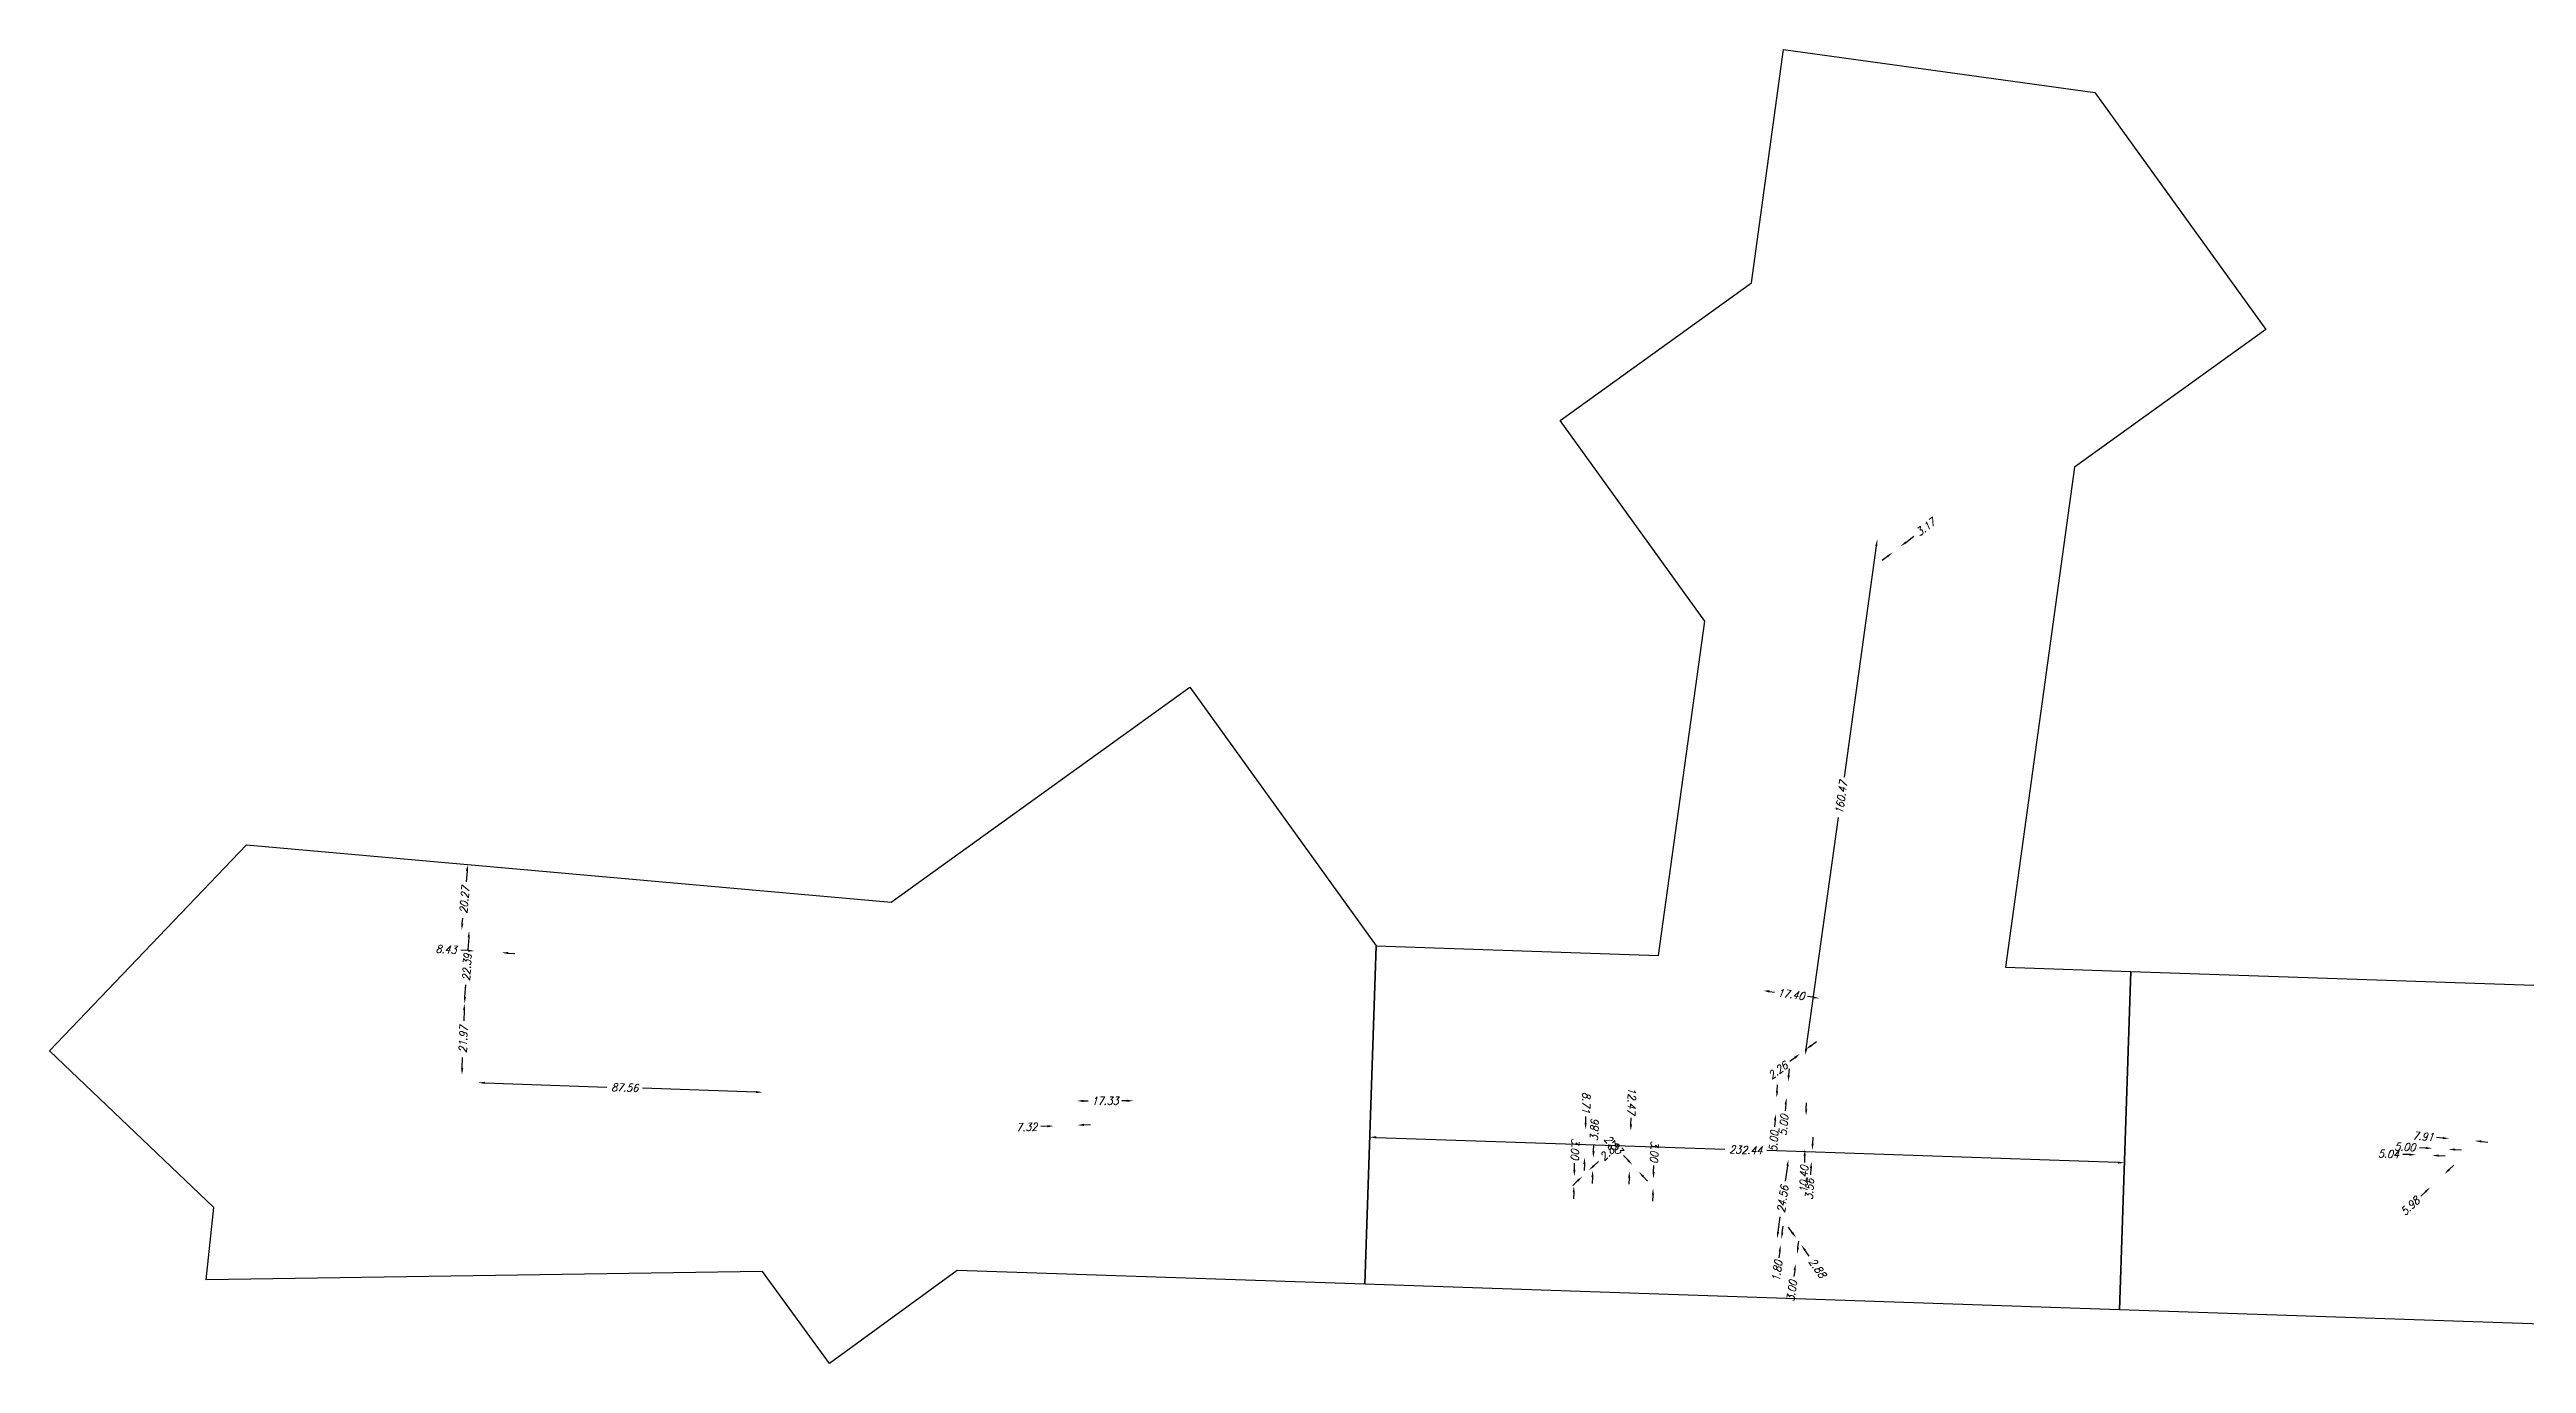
# Model space of a CAD drawing. Header units: feet. Extents: x 2209 to 2699904, y 6315 to 264949.
# Drawn here: x 2697510 to 2698272, y 264544 to 264949 of the extents above; entities that cross this region are included whole.
import ezdxf

# ---------------------------------------------------------------- set-up
doc = ezdxf.new("R2010")
doc.units = ezdxf.units.FT
doc.header["$MEASUREMENT"] = 0
doc.layers.add('WM-DESIGN-LF-CALCS', color=6, linetype='Continuous', plot=False)
doc.styles.add('Standard_0.9_Slanted', font='romans.shx', dxfattribs={"width": 0.9, "oblique": 15})
doc.dimstyles.new('DIM_0.12', dxfattribs={"dimtxt": 0.12, "dimasz": 0.1, "dimexe": 0.02, "dimexo": 0.02, "dimgap": 0.05, "dimtad": 0, "dimdec": 0, "dimlfac": 12, "dimzin": 1, "dimdsep": 46, "dimlunit": 4, "dimtxsty": 'Standard_0.9_Slanted', "dimcen": 0.03, "dimse1": 1, "dimse2": 1, "dimaunit": 1, "dimadec": 3, "dimazin": 0, "dimtfac": 1, "dimtdec": 0, "dimtofl": 0, "dimtmove": 0, "dimatfit": 0, "dimfxl": 1, "dimtolj": 1, "dimtzin": 0, "dimlwd": -1, "dimarcsym": 0})

# ---------------------------------------------------------------- blocks, each defined once
blk = doc.blocks.new('*D270')
at = {"layer": 'Defpoints', "color": 0, "transparency": 16777216}
for p in [(2698248.39, 264611.4), (2698248.56, 264613.43), (2698256.26, 264610.71)]:
    blk.add_point(p, dxfattribs=at)
at = {"layer": 'WM-DESIGN-LF-CALCS', "color": 0, "transparency": 16777216}
for p, q in [((2698246.57, 264613.6), (2698244.58, 264613.77)), ((2698258.43, 264612.56), (2698260.43, 264612.38))]:
    blk.add_line(p, q, dxfattribs=at)
for points in [[(2698246.6, 264613.93), (2698246.54, 264613.27), (2698248.56, 264613.43)], [(2698258.46, 264612.89), (2698258.4, 264612.23), (2698256.44, 264612.73)]]:
    blk.add_solid(points, dxfattribs=at)
at = {"layer": 'WM-DESIGN-LF-CALCS', "color": 0, "transparency": 16777216, "insert": (2698240.5, 264614.13), "char_height": 2.4, "attachment_point": 5, "rotation": 354.98206, "style": 'Standard_0.9_Slanted'}
blk.add_mtext('\\A1;7.91', dxfattribs=at)
blk = doc.blocks.new('*D271')
at = {"layer": 'Defpoints', "color": 0, "transparency": 16777216}
for p in [(2698243.39, 264611.66), (2698248.39, 264611.4), (2698243.33, 264610.42)]:
    blk.add_point(p, dxfattribs=at)
at = {"layer": 'WM-DESIGN-LF-CALCS', "color": 0, "transparency": 16777216}
for p, q in [((2698241.33, 264610.52), (2698239.33, 264610.63)), ((2698250.32, 264610.05), (2698252.31, 264609.94))]:
    blk.add_line(p, q, dxfattribs=at)
for points in [[(2698241.35, 264610.86), (2698241.31, 264610.19), (2698243.33, 264610.42)], [(2698250.34, 264610.38), (2698250.3, 264609.72), (2698248.32, 264610.15)]]:
    blk.add_solid(points, dxfattribs=at)
at = {"layer": 'WM-DESIGN-LF-CALCS', "color": 0, "transparency": 16777216, "insert": (2698234.9, 264610.86), "char_height": 2.4, "attachment_point": 5, "rotation": 356.98206, "style": 'Standard_0.9_Slanted'}
blk.add_mtext('\\A1;5.00', dxfattribs=at)
blk = doc.blocks.new('*D272')
at = {"layer": 'Defpoints', "color": 0, "transparency": 16777216}
for p in [(2698238.35, 264611.84), (2698243.39, 264611.66), (2698238.23, 264608.44)]:
    blk.add_point(p, dxfattribs=at)
at = {"layer": 'WM-DESIGN-LF-CALCS', "color": 0, "transparency": 16777216}
for p, q in [((2698236.23, 264608.51), (2698234.23, 264608.58)), ((2698245.27, 264608.19), (2698247.27, 264608.12))]:
    blk.add_line(p, q, dxfattribs=at)
for points in [[(2698236.25, 264608.84), (2698236.22, 264608.17), (2698238.23, 264608.44)], [(2698245.28, 264608.52), (2698245.26, 264607.86), (2698243.27, 264608.26)]]:
    blk.add_solid(points, dxfattribs=at)
at = {"layer": 'WM-DESIGN-LF-CALCS', "color": 0, "transparency": 16777216, "insert": (2698229.85, 264608.73), "char_height": 2.4, "attachment_point": 5, "rotation": 357.98206, "style": 'Standard_0.9_Slanted'}
blk.add_mtext('\\A1;5.04', dxfattribs=at)
blk = doc.blocks.new('*D273')
at = {"layer": 'Defpoints', "color": 0, "transparency": 16777216}
for p in [(2698238.35, 264611.84), (2698233.98, 264607.76), (2698242.67, 264598.44)]:
    blk.add_point(p, dxfattribs=at)
at = {"layer": 'WM-DESIGN-LF-CALCS', "color": 0, "transparency": 16777216}
for p, q in [((2698248.51, 264603.87), (2698249.97, 264605.24)), ((2698241.21, 264597.07), (2698239.75, 264595.71))]:
    blk.add_line(p, q, dxfattribs=at)
for points in [[(2698248.28, 264604.12), (2698248.74, 264603.63), (2698247.05, 264602.51)], [(2698240.98, 264597.32), (2698241.44, 264596.83), (2698242.67, 264598.44)]]:
    blk.add_solid(points, dxfattribs=at)
at = {"layer": 'WM-DESIGN-LF-CALCS', "color": 0, "transparency": 16777216, "insert": (2698236.49, 264592.67), "char_height": 2.4, "attachment_point": 5, "rotation": 42.98206, "style": 'Standard_0.9_Slanted'}
blk.add_mtext('\\A1;5.98', dxfattribs=at)
blk = doc.blocks.new('*D275')
at = {"layer": 'Defpoints', "color": 0, "transparency": 16777216}
for p in [(2698054.55, 264656.67), (2698036.84, 264655.54), (2698054.08, 264653.2)]:
    blk.add_point(p, dxfattribs=at)
at = {"layer": 'WM-DESIGN-LF-CALCS', "color": 0, "transparency": 16777216}
for p, q in [((2698039.3, 264658.74), (2698040.86, 264658.53)), ((2698052.57, 264656.94), (2698051, 264657.15))]:
    blk.add_line(p, q, dxfattribs=at)
for points in [[(2698039.34, 264659.07), (2698039.25, 264658.41), (2698037.31, 264659.01)], [(2698052.62, 264657.27), (2698052.53, 264656.61), (2698054.55, 264656.67)]]:
    blk.add_solid(points, dxfattribs=at)
at = {"layer": 'WM-DESIGN-LF-CALCS', "color": 0, "transparency": 16777216, "insert": (2698045.93, 264657.84), "char_height": 2.4, "attachment_point": 5, "rotation": 352.24965, "style": 'Standard_0.9_Slanted'}
blk.add_mtext('\\A1;17.40', dxfattribs=at)
blk = doc.blocks.new('*D276')
at = {"layer": 'Defpoints', "color": 0, "transparency": 16777216}
for p in [(2698048.69, 264639.55), (2698050.26, 264637.44), (2698052.07, 264638.8)]:
    blk.add_point(p, dxfattribs=at)
at = {"layer": 'WM-DESIGN-LF-CALCS', "color": 0, "transparency": 16777216}
for p, q in [((2698052.1, 264642.1), (2698053.7, 264643.3)), ((2698047.09, 264638.35), (2698045.49, 264637.15))]:
    blk.add_line(p, q, dxfattribs=at)
for points in [[(2698051.9, 264642.37), (2698052.3, 264641.83), (2698050.5, 264640.9)], [(2698046.89, 264638.62), (2698047.29, 264638.08), (2698048.69, 264639.55)]]:
    blk.add_solid(points, dxfattribs=at)
at = {"layer": 'WM-DESIGN-LF-CALCS', "color": 0, "transparency": 16777216, "insert": (2698041.87, 264634.45), "char_height": 2.4, "attachment_point": 5, "rotation": 36.7936, "style": 'Standard_0.9_Slanted'}
blk.add_mtext('\\A1;2.26', dxfattribs=at)
blk = doc.blocks.new('*D278')
at = {"layer": 'Defpoints', "color": 0, "transparency": 16777216}
for p in [(2698044.49, 264625.99), (2698049.28, 264630.51), (2698048.77, 264625.54)]:
    blk.add_point(p, dxfattribs=at)
at = {"layer": 'WM-DESIGN-LF-CALCS', "color": 0, "transparency": 16777216}
for p, q in [((2698045.21, 264632.95), (2698045.42, 264634.94)), ((2698044.28, 264624), (2698044.07, 264622.01))]:
    blk.add_line(p, q, dxfattribs=at)
for points in [[(2698043.95, 264624.03), (2698044.61, 264623.96), (2698044.49, 264625.99)], [(2698044.88, 264632.98), (2698045.54, 264632.91), (2698045, 264630.96)]]:
    blk.add_solid(points, dxfattribs=at)
at = {"layer": 'WM-DESIGN-LF-CALCS', "color": 0, "transparency": 16777216, "insert": (2698043.61, 264617.59), "char_height": 2.4, "attachment_point": 5, "rotation": 84.06482, "style": 'Standard_0.9_Slanted'}
blk.add_mtext('\\A1;5.00', dxfattribs=at)
blk = doc.blocks.new('*D279')
at = {"layer": 'Defpoints', "color": 0, "transparency": 16777216}
for p in [(2698041.15, 264621.05), (2698048.42, 264620.55), (2698048.77, 264625.54)]:
    blk.add_point(p, dxfattribs=at)
at = {"layer": 'WM-DESIGN-LF-CALCS', "color": 0, "transparency": 16777216}
for p, q in [((2698041.63, 264628.04), (2698041.76, 264630.03)), ((2698041.01, 264619.06), (2698040.87, 264617.06))]:
    blk.add_line(p, q, dxfattribs=at)
for points in [[(2698041.29, 264628.06), (2698041.96, 264628.01), (2698041.49, 264626.04)], [(2698040.68, 264619.08), (2698041.34, 264619.03), (2698041.15, 264621.05)]]:
    blk.add_solid(points, dxfattribs=at)
at = {"layer": 'WM-DESIGN-LF-CALCS', "color": 0, "transparency": 16777216, "insert": (2698040.57, 264612.63), "char_height": 2.4, "attachment_point": 5, "rotation": 86.06482, "style": 'Standard_0.9_Slanted'}
blk.add_mtext('\\A1;5.00', dxfattribs=at)
blk = doc.blocks.new('*D280')
at = {"layer": 'Defpoints', "color": 0, "transparency": 16777216}
for p in [(2698048.42, 264620.55), (2698048.06, 264610.16), (2698050.17, 264610.08)]:
    blk.add_point(p, dxfattribs=at)
at = {"layer": 'WM-DESIGN-LF-CALCS', "color": 0, "transparency": 16777216}
for p, q in [((2698050.6, 264622.48), (2698050.67, 264624.48)), ((2698050.1, 264608.09), (2698050.03, 264606.09))]:
    blk.add_line(p, q, dxfattribs=at)
for points in [[(2698050.26, 264622.49), (2698050.93, 264622.47), (2698050.53, 264620.48)], [(2698049.77, 264608.1), (2698050.43, 264608.07), (2698050.17, 264610.08)]]:
    blk.add_solid(points, dxfattribs=at)
at = {"layer": 'WM-DESIGN-LF-CALCS', "color": 0, "transparency": 16777216, "insert": (2698049.86, 264600.97), "char_height": 2.4, "attachment_point": 5, "rotation": 88.02454, "style": 'Standard_0.9_Slanted'}
blk.add_mtext('\\A1;10.40', dxfattribs=at)
blk = doc.blocks.new('*D281')
at = {"layer": 'Defpoints', "color": 0, "transparency": 16777216}
for p in [(2698047.82, 264606.61), (2698048.06, 264610.16), (2698052.19, 264606.31)]:
    blk.add_point(p, dxfattribs=at)
at = {"layer": 'WM-DESIGN-LF-CALCS', "color": 0, "transparency": 16777216}
for p, q in [((2698052.57, 264611.85), (2698052.71, 264613.85)), ((2698052.05, 264604.31), (2698051.91, 264602.32))]:
    blk.add_line(p, q, dxfattribs=at)
for points in [[(2698052.24, 264611.87), (2698052.9, 264611.83), (2698052.43, 264609.85)], [(2698051.71, 264604.34), (2698052.38, 264604.29), (2698052.19, 264606.31)]]:
    blk.add_solid(points, dxfattribs=at)
at = {"layer": 'WM-DESIGN-LF-CALCS', "color": 0, "transparency": 16777216, "insert": (2698051.6, 264597.87), "char_height": 2.4, "attachment_point": 5, "rotation": 86.04822, "style": 'Standard_0.9_Slanted'}
blk.add_mtext('\\A1;3.56', dxfattribs=at)
blk = doc.blocks.new('*D282')
at = {"layer": 'Defpoints', "color": 0, "transparency": 16777216}
for p in [(2698047.82, 264606.61), (2698041.61, 264582.69), (2698044.34, 264582.3)]:
    blk.add_point(p, dxfattribs=at)
at = {"layer": 'WM-DESIGN-LF-CALCS', "color": 0, "transparency": 16777216}
for p, q in [((2698044.81, 264605.02), (2698044.14, 264600.33)), ((2698041.9, 264584.67), (2698042.57, 264589.36))]:
    blk.add_line(p, q, dxfattribs=at)
for points in [[(2698044.48, 264605.07), (2698045.14, 264604.97), (2698045.09, 264607)], [(2698041.57, 264584.71), (2698042.23, 264584.62), (2698041.61, 264582.69)]]:
    blk.add_solid(points, dxfattribs=at)
at = {"layer": 'WM-DESIGN-LF-CALCS', "color": 0, "transparency": 16777216, "insert": (2698043.35, 264594.84), "char_height": 2.4, "attachment_point": 5, "rotation": 81.86406, "style": 'Standard_0.9_Slanted'}
blk.add_mtext('\\A1;24.56', dxfattribs=at)
blk = doc.blocks.new('*D283')
at = {"layer": 'Defpoints', "color": 0, "transparency": 16777216}
for p in [(2698042.7, 264580.7), (2698044.1, 264580.51), (2698044.34, 264582.3)]:
    blk.add_point(p, dxfattribs=at)
at = {"layer": 'WM-DESIGN-LF-CALCS', "color": 0, "transparency": 16777216}
for p, q in [((2698043.2, 264584.47), (2698043.47, 264586.45)), ((2698042.43, 264578.72), (2698042.16, 264576.73))]:
    blk.add_line(p, q, dxfattribs=at)
for points in [[(2698042.1, 264578.76), (2698042.76, 264578.67), (2698042.7, 264580.7)], [(2698042.87, 264584.51), (2698043.53, 264584.42), (2698042.93, 264582.49)]]:
    blk.add_solid(points, dxfattribs=at)
at = {"layer": 'WM-DESIGN-LF-CALCS', "color": 0, "transparency": 16777216, "insert": (2698041.62, 264572.68), "char_height": 2.4, "attachment_point": 5, "rotation": 82.36123, "style": 'Standard_0.9_Slanted'}
blk.add_mtext('\\A1;1.80', dxfattribs=at)
blk = doc.blocks.new('*D284')
at = {"layer": 'Defpoints', "color": 0, "transparency": 16777216}
for p in [(2698044.1, 264580.51), (2698049.11, 264580.53), (2698045.77, 264578.16)]:
    blk.add_point(p, dxfattribs=at)
at = {"layer": 'WM-DESIGN-LF-CALCS', "color": 0, "transparency": 16777216}
for p, q in [((2698046.29, 264584.51), (2698045.13, 264586.15)), ((2698050.27, 264578.9), (2698051.43, 264577.27))]:
    blk.add_line(p, q, dxfattribs=at)
for points in [[(2698046.56, 264584.71), (2698046.02, 264584.32), (2698047.45, 264582.88)], [(2698050.54, 264579.1), (2698050, 264578.71), (2698049.11, 264580.53)]]:
    blk.add_solid(points, dxfattribs=at)
at = {"layer": 'WM-DESIGN-LF-CALCS', "color": 0, "transparency": 16777216, "insert": (2698054.04, 264573.59), "char_height": 2.4, "attachment_point": 5, "rotation": 305.38125, "style": 'Standard_0.9_Slanted'}
blk.add_mtext('\\A1;2.88', dxfattribs=at)
blk = doc.blocks.new('*D285')
at = {"layer": 'Defpoints', "color": 0, "transparency": 16777216}
for p in [(2698045.35, 264575.19), (2698045.77, 264578.16), (2698047.34, 264574.91)]:
    blk.add_point(p, dxfattribs=at)
at = {"layer": 'WM-DESIGN-LF-CALCS', "color": 0, "transparency": 16777216}
for p, q in [((2698048.04, 264579.86), (2698048.33, 264581.84)), ((2698047.05, 264572.93), (2698046.77, 264570.95))]:
    blk.add_line(p, q, dxfattribs=at)
for points in [[(2698046.72, 264572.97), (2698047.38, 264572.88), (2698047.34, 264574.91)], [(2698047.71, 264579.9), (2698048.37, 264579.81), (2698047.76, 264577.88)]]:
    blk.add_solid(points, dxfattribs=at)
at = {"layer": 'WM-DESIGN-LF-CALCS', "color": 0, "transparency": 16777216, "insert": (2698046.14, 264566.55), "char_height": 2.4, "attachment_point": 5, "rotation": 81.86406, "style": 'Standard_0.9_Slanted'}
blk.add_mtext('\\A1;3.00', dxfattribs=at)
blk = doc.blocks.new('*D286')
at = {"layer": 'Defpoints', "color": 0, "transparency": 16777216}
for p in [(2698072.44, 264797.98), (2698074.23, 264797.73), (2698052.07, 264638.8)]:
    blk.add_point(p, dxfattribs=at)
at = {"layer": 'WM-DESIGN-LF-CALCS', "color": 0, "transparency": 16777216}
for p, q in [((2698072.16, 264796), (2698062.22, 264724.71)), ((2698050.56, 264641.03), (2698060.5, 264712.32))]:
    blk.add_line(p, q, dxfattribs=at)
for points in [[(2698071.83, 264796.05), (2698072.49, 264795.96), (2698072.44, 264797.98)], [(2698050.23, 264641.08), (2698050.89, 264640.98), (2698050.29, 264639.05)]]:
    blk.add_solid(points, dxfattribs=at)
at = {"layer": 'WM-DESIGN-LF-CALCS', "color": 0, "transparency": 16777216, "insert": (2698061.36, 264718.52), "char_height": 2.4, "attachment_point": 5, "rotation": 82.06574, "style": 'Standard_0.9_Slanted'}
blk.add_mtext('\\A1;160.47', dxfattribs=at)
blk = doc.blocks.new('*D287')
at = {"layer": 'Defpoints', "color": 0, "transparency": 16777216}
for p in [(2698074.23, 264797.74, -20.88), (2698076.75, 264799.67, -115.72), (2698079.67, 264795.86)]:
    blk.add_point(p, dxfattribs=at)
at = {"layer": 'WM-DESIGN-LF-CALCS', "color": 0, "transparency": 16777216}
for p, q in [((2698081.26, 264797.07), (2698083.74, 264798.97)), ((2698075.57, 264792.71), (2698073.98, 264791.5))]:
    blk.add_line(p, q, dxfattribs=at)
for points in [[(2698075.36, 264792.98), (2698075.77, 264792.45), (2698077.15, 264793.93)], [(2698081.05, 264797.34), (2698081.46, 264796.81), (2698079.67, 264795.86)]]:
    blk.add_solid(points, dxfattribs=at)
at = {"layer": 'WM-DESIGN-LF-CALCS', "color": 0, "transparency": 16777216, "insert": (2698087.35, 264801.74), "char_height": 2.4, "attachment_point": 5, "rotation": 37.44108, "style": 'Standard_0.9_Slanted'}
blk.add_mtext('\\A1;3.17', dxfattribs=at)
blk = doc.blocks.new('*D289')
at = {"layer": 'Defpoints', "color": 0, "transparency": 16777216}
for p in [(2697979.17, 264601.82), (2697981.53, 264598.74), (2697981.63, 264601.74)]:
    blk.add_point(p, dxfattribs=at)
at = {"layer": 'WM-DESIGN-LF-CALCS', "color": 0, "transparency": 16777216}
for p, q in [((2697979.23, 264603.82), (2697979.3, 264605.82)), ((2697979, 264596.83), (2697978.93, 264594.83))]:
    blk.add_line(p, q, dxfattribs=at)
for points in [[(2697979.57, 264603.81), (2697978.9, 264603.83), (2697979.17, 264601.82)], [(2697979.33, 264596.82), (2697978.66, 264596.84), (2697979.06, 264598.83)]]:
    blk.add_solid(points, dxfattribs=at)
at = {"layer": 'WM-DESIGN-LF-CALCS', "color": 0, "transparency": 16777216, "insert": (2697979.45, 264610.26), "char_height": 2.4, "attachment_point": 5, "rotation": 268.05439, "style": 'Standard_0.9_Slanted'}
blk.add_mtext('\\A1;3.00', dxfattribs=at)
blk = doc.blocks.new('*D290')
at = {"layer": 'Defpoints', "color": 0, "transparency": 16777216}
for p in [(2697983.7, 264603.67), (2697983.7, 264603.67), (2697981.63, 264601.74)]:
    blk.add_point(p, dxfattribs=at)
at = {"layer": 'WM-DESIGN-LF-CALCS', "color": 0, "transparency": 16777216}
for p, q in [((2697985.16, 264605.04), (2697986.62, 264606.4)), ((2697980.17, 264600.38), (2697978.71, 264599.01))]:
    blk.add_line(p, q, dxfattribs=at)
for points in [[(2697984.93, 264605.28), (2697985.39, 264604.79), (2697983.7, 264603.67)], [(2697979.94, 264600.62), (2697980.4, 264600.13), (2697981.63, 264601.74)]]:
    blk.add_solid(points, dxfattribs=at)
at = {"layer": 'WM-DESIGN-LF-CALCS', "color": 0, "transparency": 16777216, "insert": (2697989.95, 264609.52), "char_height": 2.4, "attachment_point": 5, "rotation": 43.05439, "style": 'Standard_0.9_Slanted'}
blk.add_mtext('\\A1;2.83', dxfattribs=at)
blk = doc.blocks.new('*D291')
at = {"layer": 'Defpoints', "color": 0, "transparency": 16777216}
for p in [(2697983.7, 264603.67), (2697983.86, 264607.53), (2697985.02, 264607.48)]:
    blk.add_point(p, dxfattribs=at)
at = {"layer": 'WM-DESIGN-LF-CALCS', "color": 0, "transparency": 16777216}
for p, q in [((2697985.1, 264609.48), (2697985.19, 264611.48)), ((2697984.78, 264601.63), (2697984.7, 264599.63))]:
    blk.add_line(p, q, dxfattribs=at)
for points in [[(2697984.45, 264601.64), (2697985.11, 264601.61), (2697984.86, 264603.62)], [(2697984.77, 264609.49), (2697985.44, 264609.46), (2697985.02, 264607.48)]]:
    blk.add_solid(points, dxfattribs=at)
at = {"layer": 'WM-DESIGN-LF-CALCS', "color": 0, "transparency": 16777216, "insert": (2697985.37, 264615.93), "char_height": 2.4, "attachment_point": 5, "rotation": 87.63153, "style": 'Standard_0.9_Slanted'}
blk.add_mtext('\\A1;3.86', dxfattribs=at)
blk = doc.blocks.new('*D292')
at = {"layer": 'Defpoints', "color": 0, "transparency": 16777216}
for p in [(2697982.62, 264616.28), (2697984.12, 264616.24), (2697983.86, 264607.53)]:
    blk.add_point(p, dxfattribs=at)
at = {"layer": 'WM-DESIGN-LF-CALCS', "color": 0, "transparency": 16777216}
for p, q in [((2697982.69, 264618.28), (2697982.75, 264620.28)), ((2697982.29, 264605.57), (2697982.23, 264603.58))]:
    blk.add_line(p, q, dxfattribs=at)
for points in [[(2697983.02, 264618.27), (2697982.35, 264618.29), (2697982.62, 264616.28)], [(2697982.63, 264605.56), (2697981.96, 264605.58), (2697982.36, 264607.57)]]:
    blk.add_solid(points, dxfattribs=at)
at = {"layer": 'WM-DESIGN-LF-CALCS', "color": 0, "transparency": 16777216, "insert": (2697982.88, 264624.52), "char_height": 2.4, "attachment_point": 5, "rotation": 268.24164, "style": 'Standard_0.9_Slanted'}
blk.add_mtext('\\A1;8.71', dxfattribs=at)
blk = doc.blocks.new('*D293')
at = {"layer": 'Defpoints', "color": 0, "transparency": 16777216}
for p in [(2697995.05, 264603.39), (2697997.1, 264605.3), (2697996.98, 264601.32)]:
    blk.add_point(p, dxfattribs=at)
at = {"layer": 'WM-DESIGN-LF-CALCS', "color": 0, "transparency": 16777216}
for p, q in [((2697995.74, 264606.76), (2697994.37, 264608.22)), ((2698000.4, 264601.77), (2698001.76, 264600.31))]:
    blk.add_line(p, q, dxfattribs=at)
for points in [[(2697995.98, 264606.99), (2697995.49, 264606.53), (2697997.1, 264605.3)], [(2698000.64, 264602), (2698000.15, 264601.54), (2697999.03, 264603.23)]]:
    blk.add_solid(points, dxfattribs=at)
at = {"layer": 'WM-DESIGN-LF-CALCS', "color": 0, "transparency": 16777216, "insert": (2697991.26, 264611.56), "char_height": 2.4, "attachment_point": 5, "rotation": 313.05439, "style": 'Standard_0.9_Slanted'}
blk.add_mtext('\\A1;2.83', dxfattribs=at)
blk = doc.blocks.new('*D294')
at = {"layer": 'Defpoints', "color": 0, "transparency": 16777216}
for p in [(2697995.48, 264615.85), (2697996.56, 264615.81), (2697995.05, 264603.39)]:
    blk.add_point(p, dxfattribs=at)
at = {"layer": 'WM-DESIGN-LF-CALCS', "color": 0, "transparency": 16777216}
for p, q in [((2697996.63, 264617.81), (2697996.7, 264619.81)), ((2697996.07, 264601.35), (2697996.01, 264599.35))]:
    blk.add_line(p, q, dxfattribs=at)
for points in [[(2697996.97, 264617.8), (2697996.3, 264617.82), (2697996.56, 264615.81)], [(2697996.41, 264601.34), (2697995.74, 264601.36), (2697996.14, 264603.35)]]:
    blk.add_solid(points, dxfattribs=at)
at = {"layer": 'WM-DESIGN-LF-CALCS', "color": 0, "transparency": 16777216, "insert": (2697996.88, 264625.04), "char_height": 2.4, "attachment_point": 5, "rotation": 268.05439, "style": 'Standard_0.9_Slanted'}
blk.add_mtext('\\A1;12.47', dxfattribs=at)
blk = doc.blocks.new('*D295')
at = {"layer": 'Defpoints', "color": 0, "transparency": 16777216}
for p in [(2697916.37, 264618.54, 125.4), (2698148.52, 264605.99), (2698148.67, 264610.65, 125.37)]:
    blk.add_point(p, dxfattribs=at)
at = {"layer": 'WM-DESIGN-LF-CALCS', "color": 0, "transparency": 16777216}
for p, q in [((2697918.21, 264613.81), (2698025.49, 264610.17)), ((2698146.52, 264606.06), (2698038.49, 264609.73))]:
    blk.add_line(p, q, dxfattribs=at)
for points in [[(2697918.22, 264614.15), (2697918.2, 264613.48), (2697916.21, 264613.88)], [(2698146.53, 264606.39), (2698146.51, 264605.72), (2698148.52, 264605.99)]]:
    blk.add_solid(points, dxfattribs=at)
at = {"layer": 'WM-DESIGN-LF-CALCS', "color": 0, "transparency": 16777216, "insert": (2698031.99, 264609.95), "char_height": 2.4, "attachment_point": 5, "rotation": 358.05387, "style": 'Standard_0.9_Slanted'}
blk.add_mtext('\\A1;232.44', dxfattribs=at)
blk = doc.blocks.new('*D297')
at = {"layer": 'Defpoints', "color": 0, "transparency": 16777216}
for p in [(2697826.1, 264625.03), (2697826.12, 264620.97), (2697843.44, 264621.03)]:
    blk.add_point(p, dxfattribs=at)
at = {"layer": 'WM-DESIGN-LF-CALCS', "color": 0, "transparency": 16777216}
for p, q in [((2697828.1, 264625.04), (2697829.59, 264625.04)), ((2697841.43, 264625.08), (2697839.95, 264625.07))]:
    blk.add_line(p, q, dxfattribs=at)
for points in [[(2697828.1, 264625.37), (2697828.11, 264624.7), (2697826.1, 264625.03)], [(2697841.43, 264625.41), (2697841.43, 264624.74), (2697843.43, 264625.08)]]:
    blk.add_solid(points, dxfattribs=at)
at = {"layer": 'WM-DESIGN-LF-CALCS', "color": 0, "transparency": 16777216, "insert": (2697834.77, 264625.06), "char_height": 2.4, "attachment_point": 5, "rotation": 0.17954, "style": 'Standard_0.9_Slanted'}
blk.add_mtext('\\A1;17.33', dxfattribs=at)
blk = doc.blocks.new('*D298')
at = {"layer": 'Defpoints', "color": 0, "transparency": 16777216}
for p in [(2697818.81, 264620.69), (2697826.12, 264620.97), (2697818.94, 264617.3)]:
    blk.add_point(p, dxfattribs=at)
at = {"layer": 'WM-DESIGN-LF-CALCS', "color": 0, "transparency": 16777216}
for p, q in [((2697816.94, 264617.22), (2697814.94, 264617.15)), ((2697828.25, 264617.65), (2697830.24, 264617.73))]:
    blk.add_line(p, q, dxfattribs=at)
for points in [[(2697816.93, 264617.56), (2697816.95, 264616.89), (2697818.94, 264617.3)], [(2697828.23, 264617.99), (2697828.26, 264617.32), (2697826.25, 264617.58)]]:
    blk.add_solid(points, dxfattribs=at)
at = {"layer": 'WM-DESIGN-LF-CALCS', "color": 0, "transparency": 16777216, "insert": (2697810.65, 264616.98), "char_height": 2.4, "attachment_point": 5, "rotation": 2.17954, "style": 'Standard_0.9_Slanted'}
blk.add_mtext('\\A1;7.32', dxfattribs=at)
blk = doc.blocks.new('*D299')
at = {"layer": 'Defpoints', "color": 0, "transparency": 16777216}
for p in [(2697641.67, 264627.64), (2697641.77, 264630.67), (2697729.17, 264624.67)]:
    blk.add_point(p, dxfattribs=at)
at = {"layer": 'WM-DESIGN-LF-CALCS', "color": 0, "transparency": 16777216}
for p, q in [((2697643.77, 264630.6), (2697681.42, 264629.32)), ((2697727.28, 264627.76), (2697692.38, 264628.95))]:
    blk.add_line(p, q, dxfattribs=at)
for points in [[(2697643.78, 264630.93), (2697643.76, 264630.27), (2697641.77, 264630.67)], [(2697727.29, 264628.1), (2697727.27, 264627.43), (2697729.28, 264627.7)]]:
    blk.add_solid(points, dxfattribs=at)
at = {"layer": 'WM-DESIGN-LF-CALCS', "color": 0, "transparency": 16777216, "insert": (2697686.9, 264629.14), "char_height": 2.4, "attachment_point": 5, "rotation": 358.05387, "style": 'Standard_0.9_Slanted'}
blk.add_mtext('\\A1;87.56', dxfattribs=at)
blk = doc.blocks.new('*D300')
at = {"layer": 'Defpoints', "color": 0, "transparency": 16777216}
for p in [(2697637.52, 264655), (2697639.59, 264654.93), (2697638.85, 264632.97)]:
    blk.add_point(p, dxfattribs=at)
at = {"layer": 'WM-DESIGN-LF-CALCS', "color": 0, "transparency": 16777216}
for p, q in [((2697637.45, 264653), (2697637.33, 264649.66)), ((2697636.84, 264635.04), (2697636.95, 264638.38))]:
    blk.add_line(p, q, dxfattribs=at)
for points in [[(2697637.11, 264653.01), (2697637.78, 264652.99), (2697637.52, 264655)], [(2697636.5, 264635.05), (2697637.17, 264635.03), (2697636.77, 264633.04)]]:
    blk.add_solid(points, dxfattribs=at)
at = {"layer": 'WM-DESIGN-LF-CALCS', "color": 0, "transparency": 16777216, "insert": (2697637.14, 264644.02), "char_height": 2.4, "attachment_point": 5, "rotation": 88.05387, "style": 'Standard_0.9_Slanted'}
blk.add_mtext('\\A1;21.97', dxfattribs=at)
blk = doc.blocks.new('*D301')
at = {"layer": 'Defpoints', "color": 0, "transparency": 16777216}
for p in [(2697638.97, 264677.4), (2697640.99, 264677.28), (2697639.59, 264654.93)]:
    blk.add_point(p, dxfattribs=at)
at = {"layer": 'WM-DESIGN-LF-CALCS', "color": 0, "transparency": 16777216}
for p, q in [((2697638.85, 264675.4), (2697638.62, 264671.71)), ((2697637.7, 264657.05), (2697637.93, 264660.74))]:
    blk.add_line(p, q, dxfattribs=at)
for points in [[(2697638.51, 264675.43), (2697639.18, 264675.38), (2697638.97, 264677.4)], [(2697637.37, 264657.07), (2697638.03, 264657.03), (2697637.58, 264655.05)]]:
    blk.add_solid(points, dxfattribs=at)
at = {"layer": 'WM-DESIGN-LF-CALCS', "color": 0, "transparency": 16777216, "insert": (2697638.27, 264666.23), "char_height": 2.4, "attachment_point": 5, "rotation": 86.43188, "style": 'Standard_0.9_Slanted'}
blk.add_mtext('\\A1;22.39', dxfattribs=at)
blk = doc.blocks.new('*D302')
at = {"layer": 'Defpoints', "color": 0, "transparency": 16777216}
for p in [(2697640.53, 264669.9, -115.72), (2697640.6, 264671.2), (2697648.94, 264669.4)]:
    blk.add_point(p, dxfattribs=at)
at = {"layer": 'WM-DESIGN-LF-CALCS', "color": 0, "transparency": 16777216}
for p, q in [((2697638.61, 264671.32), (2697636.4, 264671.45)), ((2697651.02, 264670.58), (2697653.01, 264670.46))]:
    blk.add_line(p, q, dxfattribs=at)
for points in [[(2697638.63, 264671.65), (2697638.59, 264670.99), (2697640.6, 264671.2)], [(2697651.04, 264670.92), (2697651, 264670.25), (2697649.02, 264670.7)]]:
    blk.add_solid(points, dxfattribs=at)
at = {"layer": 'WM-DESIGN-LF-CALCS', "color": 0, "transparency": 16777216, "insert": (2697631.9, 264671.72), "char_height": 2.4, "attachment_point": 5, "rotation": 356.60212, "style": 'Standard_0.9_Slanted'}
blk.add_mtext('\\A1;8.43', dxfattribs=at)
blk = doc.blocks.new('*D303')
at = {"layer": 'Defpoints', "color": 0, "transparency": 16777216}
for p in [(2697638.52, 264697.85), (2697642.8, 264697.46, 125.44), (2697640.99, 264677.28)]:
    blk.add_point(p, dxfattribs=at)
at = {"layer": 'WM-DESIGN-LF-CALCS', "color": 0, "transparency": 16777216}
for p, q in [((2697638.34, 264695.85), (2697638.04, 264692.56)), ((2697636.88, 264679.65), (2697637.03, 264681.32))]:
    blk.add_line(p, q, dxfattribs=at)
for points in [[(2697638, 264695.88), (2697638.67, 264695.82), (2697638.52, 264697.85)], [(2697636.55, 264679.68), (2697637.21, 264679.62), (2697636.7, 264677.66)]]:
    blk.add_solid(points, dxfattribs=at)
at = {"layer": 'WM-DESIGN-LF-CALCS', "color": 0, "transparency": 16777216, "insert": (2697637.53, 264686.94), "char_height": 2.4, "attachment_point": 5, "rotation": 84.86426, "style": 'Standard_0.9_Slanted'}
blk.add_mtext('\\A1;20.27', dxfattribs=at)
blk = doc.blocks.new('*D304')
at = {"layer": 'Defpoints', "color": 0, "transparency": 16777216}
for p in [(2697996.89, 264598.33), (2697996.99, 264601.33), (2698003.54, 264601.1)]:
    blk.add_point(p, dxfattribs=at)
at = {"layer": 'WM-DESIGN-LF-CALCS', "color": 0, "transparency": 16777216}
for p, q in [((2698003.61, 264603.1), (2698003.68, 264605.1)), ((2698003.37, 264596.11), (2698003.3, 264594.11))]:
    blk.add_line(p, q, dxfattribs=at)
for points in [[(2698003.94, 264603.09), (2698003.28, 264603.11), (2698003.54, 264601.1)], [(2698003.7, 264596.09), (2698003.04, 264596.12), (2698003.44, 264598.1)]]:
    blk.add_solid(points, dxfattribs=at)
at = {"layer": 'WM-DESIGN-LF-CALCS', "color": 0, "transparency": 16777216, "insert": (2698003.83, 264609.54), "char_height": 2.4, "attachment_point": 5, "rotation": 268.05439, "style": 'Standard_0.9_Slanted'}
blk.add_mtext('\\A1;3.00', dxfattribs=at)

msp = doc.modelspace()

# ---------------------------------------------------------------- linework, layer by layer
at = {"layer": 'Defpoints', "extrusion": (0.000136657, -1.8764e-05, 1), "elevation": 489.12}
for points in [[(2698005.1, 264669.822), (2698019.293, 264772.816), (2697974.766, 264834.622), (2698033.657, 264877.049), (2698043.554, 264948.868), (2698139.35, 264935.667), (2698191.981, 264862.613), (2698133.09, 264820.185), (2698111.869, 264666.194), (2698150.475, 264664.882), (2698146.934, 264560.682), (2697914.626, 264568.576), (2697918.167, 264672.776)], [(2697768.819, 264686.249), (2697860.747, 264752.477), (2697918.167, 264672.776), (2697914.626, 264568.576), (2697789.178, 264572.839), (2697749.88, 264544.177), (2697729.238, 264572.479), (2697558.028, 264569.984), (2697560.345, 264592.168), (2697509.776, 264640.49), (2697570.381, 264703.913)], [(2698597.799, 264545.362), (2698146.934, 264560.682), (2698150.475, 264664.882), (2698601.34, 264649.562), (2698597.799, 264545.362)]]:
    msp.add_lwpolyline(points, close=True, dxfattribs=at)

# ---------------------------------------------------------------- dimensions: what is measured, and where the dimension line sits
at = {"layer": 'WM-DESIGN-LF-CALCS'}
for base, p1, p2, angle, picture, middle in [((2698079.67, 264795.856), (2698074.235, 264797.741, -20.883), (2698076.751, 264799.668, -115.716), 37.441078, '*D287', (2698087.353, 264801.74)), ((2697638.515, 264697.846), (2697640.986, 264677.275), (2697642.8, 264697.461, 125.436), 84.864261, '*D303', (2697637.535, 264686.937)), ((2697640.603, 264671.201), (2697648.943, 264669.404), (2697640.526, 264669.904, -115.716), 176.602124, '*D302', (2697631.904, 264671.718)), ((2697641.769, 264630.669), (2697729.174, 264624.667), (2697641.666, 264627.64), 178.053873, '*D299', (2697686.901, 264629.135)), ((2698148.517, 264605.989), (2697916.367, 264618.541, 125.397), (2698148.675, 264610.648, 125.365), 358.053873, '*D295', (2698031.988, 264609.948))]:
    dim = msp.add_linear_dim(base=base, p1=p1, p2=p2, angle=angle, dimstyle='DIM_0.12', override={"dimdec": 2, "dimlfac": 1, "dimlunit": 2}, dxfattribs=at)
    dim.commit()
    dim.dimension.update_dxf_attribs({"geometry": picture, "text_midpoint": middle, "dimtype": 161})
for p1, p2, distance, picture, middle in [((2698052.074, 264638.799), (2698074.225, 264797.734), 1.806, '*D286', (2698061.361, 264718.516)), ((2697639.592, 264654.926), (2697640.986, 264677.275), 2.018, '*D301', (2697638.275, 264666.226)), ((2698036.841, 264655.544), (2698054.081, 264653.198), 3.502, '*D275', (2698045.933, 264657.841)), ((2697638.846, 264632.971), (2697639.592, 264654.926), 2.077, '*D300', (2697637.143, 264644.019)), ((2698052.074, 264638.799), (2698050.263, 264637.445), -2.627, '*D276', (2698041.87, 264634.448)), ((2698049.282, 264630.513), (2698048.765, 264625.54), -4.302, '*D278', (2698043.613, 264617.591)), ((2697843.444, 264621.026), (2697826.118, 264620.972), -4.058, '*D297', (2697834.768, 264625.057)), ((2697983.856, 264607.527), (2697984.123, 264616.237), 1.5, '*D292', (2697982.877, 264624.522)), ((2697995.053, 264603.387), (2697995.477, 264615.851), -1.088, '*D294', (2697996.878, 264625.038)), ((2698048.765, 264625.54), (2698048.422, 264620.552), -7.292, '*D279', (2698040.568, 264612.633)), ((2697826.118, 264620.972), (2697818.807, 264620.694), 3.396, '*D298', (2697810.648, 264616.985)), ((2697983.696, 264603.672), (2697983.856, 264607.527), -1.166, '*D291', (2697985.37, 264615.926)), ((2698048.422, 264620.552), (2698048.063, 264610.157), 2.108, '*D280', (2698049.856, 264600.972)), ((2697981.527, 264598.742), (2697981.629, 264601.741), 2.465, '*D289', (2697979.452, 264610.258)), ((2697981.629, 264601.741), (2697983.696, 264603.672), 0, '*D290', (2697989.952, 264609.516)), ((2697996.984, 264601.321), (2697995.053, 264603.387), -2.802, '*D293', (2697991.256, 264611.556)), ((2697996.892, 264598.327), (2697996.994, 264601.325), -6.551, '*D304', (2698003.828, 264609.537)), ((2698048.063, 264610.157), (2698047.818, 264606.609), 4.377, '*D281', (2698051.602, 264597.873)), ((2698243.393, 264611.661), (2698238.352, 264611.839), 3.405, '*D272', (2698229.849, 264608.732)), ((2698248.386, 264611.398), (2698243.393, 264611.661), 1.246, '*D271', (2698234.9, 264610.862)), ((2698238.352, 264611.839), (2698233.98, 264607.765), 12.751, '*D273', (2698236.488, 264592.673)), ((2698256.263, 264610.707), (2698248.386, 264611.398), -2.035, '*D270', (2698240.496, 264614.133)), ((2698047.818, 264606.609), (2698044.343, 264582.298), -2.757, '*D282', (2698043.351, 264594.844)), ((2698044.343, 264582.298), (2698044.103, 264580.51), -1.42, '*D283', (2698041.62, 264572.682)), ((2698044.103, 264580.51), (2698045.772, 264578.161), 4.1, '*D284', (2698054.045, 264573.592)), ((2698045.772, 264578.161), (2698045.347, 264575.191), 2.01, '*D285', (2698046.143, 264566.552))]:
    dim = msp.add_aligned_dim(p1=p1, p2=p2, distance=distance, dimstyle='DIM_0.12', override={"dimdec": 2, "dimlfac": 1, "dimlunit": 2}, dxfattribs=at)
    dim.commit()
    dim.dimension.update_dxf_attribs({"geometry": picture, "text_midpoint": middle})

doc.saveas('drawing.dxf')
